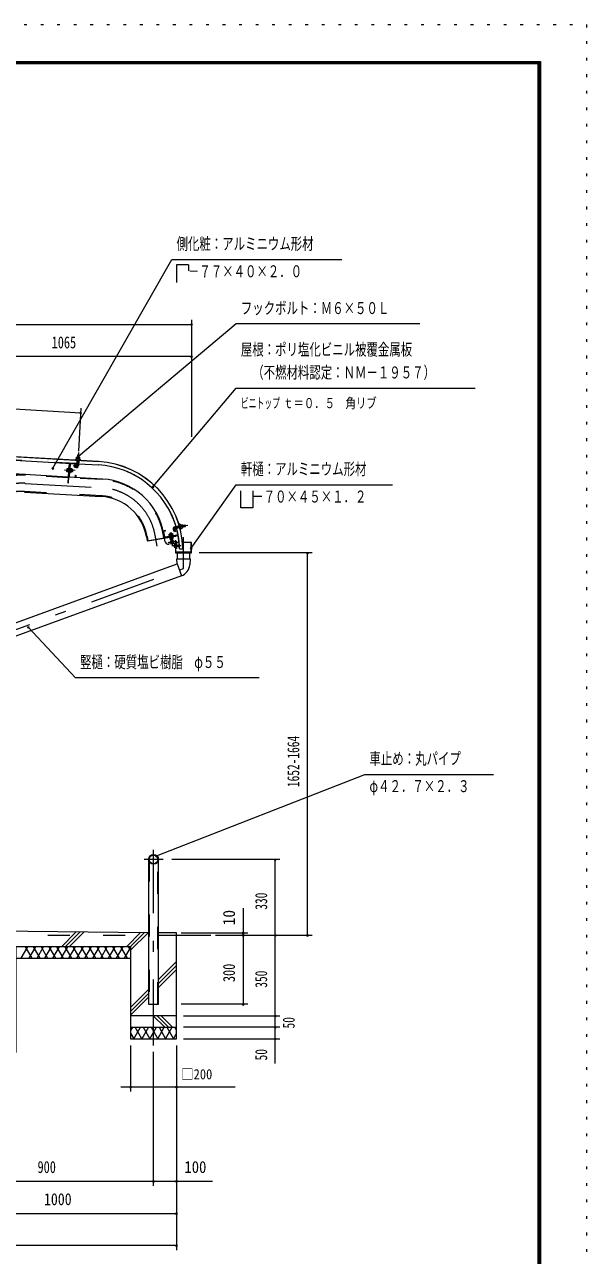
# Model space of a CAD drawing. Units: millimetres, scale not verified. Extents: x -23449 to 23452, y -10500 to 10500.
# Drawn here: x 17336 to 23452, y -2887 to 10500 of the extents above; entities that cross this region are included whole.
import ezdxf
from ezdxf.enums import TextEntityAlignment as Align

# ---------------------------------------------------------------- set-up
doc = ezdxf.new("R2010")
doc.units = ezdxf.units.MM
doc.header["$LTSCALE"] = 60
for name, pattern in [('USER2', [10, 4, -6]), ('USER3', [24, 12, -5, 2, -5]), ('USER4', [3, 0.5, -2.5])]:
    doc.linetypes.add(name, pattern=pattern)
for name, color, linetype, lineweight in [('0-6_2-0BOLD', 7, 'Continuous', 18), ('0-7_2-1HIDDEN', 3, 'USER2', 18), ('0-8_2-2CENTER', 3, 'USER3', 18), ('0-9_2-4THIN', 4, 'Continuous', 18), ('0-A_2-5DIM', 3, 'Continuous', 18), ('0-B_2-6HATCH', 2, 'Continuous', 18), ('0-C_F-F', 5, 'Continuous', 18), ('0-D_F-E_J_ADD', 5, 'USER4', 18)]:
    doc.layers.add(name, color=color, linetype=linetype, lineweight=lineweight)
doc.styles.add('ＭＳ ゴシック', font='')
doc.styles.get('ＭＳ ゴシック').set_extended_font_data('MS Gothic')

msp = doc.modelspace()

# ---------------------------------------------------------------- linework, layer by layer
at = {"layer": '0-6_2-0BOLD'}
for p, q in [((18141.54, 5746.35), (14191.82, 5974.09)), ((15926.54, 5837.75), (17906.38, 5723.6)), ((17905.23, 5703.71), (17908.46, 5759.79)), ((17910.79, 5794.52), (17910.05, 5781.74)), ((17925.31, 5758.81), (17922.08, 5702.73)), ((17926.26, 5780.8), (17927, 5793.59)), ((17810.82, 5578.85), (15822.13, 5693.53)), ((17798.56, 5644.17), (17810.54, 5643.47)), ((17811.62, 5662.21), (17799.64, 5662.9)), ((17830.98, 5719.93), (17823.27, 5586.15)), ((17832.28, 5672.9), (17828.28, 5673.13)), ((17830.77, 5646.7), (17836.05, 5651.4)), ((17836.33, 5656.39), (17831.05, 5651.69)), ((17837.17, 5670.87), (17832.18, 5671.15)), ((17849.45, 5631.83), (17834.97, 5632.67)), ((17894.11, 5720.29), (17835.2, 5723.7)), ((17835.51, 5642.03), (17849.99, 5641.2)), ((17851.07, 5659.93), (17836.59, 5660.77)), ((17857.83, 5660.16), (17856.68, 5640.19)), ((17880.23, 5710.03), (17896.52, 5699.33)), ((17896.89, 5699.1), (17897.87, 5716.08)), ((17923.92, 5734.65), (17907.08, 5735.62)), ((17923.22, 5722.62), (18139.45, 5710.16)), ((18182.63, 5557.42), (17818.81, 5578.4)), ((17827.03, 5581.93), (17885.93, 5578.53)), ((17336.45, 5415.14), (18171.65, 5366.98)), ((18850.59, 4963.34), (18858.31, 4919.59)), ((18861.83, 4928.42), (18851.58, 4986.53)), ((18916.23, 4964.67), (18935.93, 4968.15)), ((18918.01, 4958.14), (18920.53, 4943.86)), ((18939.01, 4947.11), (18936.49, 4961.4)), ((18969.92, 4985.36), (18957.38, 5000.3)), ((18986.79, 5014.43), (18970.05, 5011.48)), ((19020.62, 5045.72), (18970.72, 5036.92)), ((18973.65, 5020.3), (19025.21, 5029.39)), ((18991.42, 5011.19), (19001.67, 4953.08)), ((19002.19, 5042.47), (19005.13, 5025.86)), ((19026.41, 5066.73), (19016.14, 5064.92)), ((19042.34, 5049.23), (19054.96, 5051.45)), ((19057.78, 5035.46), (19045.16, 5033.23)), ((18662.74, 4930.2), (18670.44, 4886.55)), ((18670.44, 4886.56), (18999.12, 4944.51)), ((18998.43, 4948.45), (18866.46, 4925.18)), ((18977.09, 4875.85), (18905.11, 4863.16)), ((18977.71, 4854.53), (18906.04, 4848.08)), ((18926.96, 4907.41), (18924.87, 4919.23)), ((18925.71, 4939.69), (18929.77, 4945.49)), ((18925.74, 4885.07), (18927.48, 4875.23)), ((18928.78, 4867.33), (18930.09, 4859.95)), ((18950.24, 4891.93), (18928.88, 4888.16)), ((18932.16, 4888.74), (18929.11, 4906.02)), ((18934.69, 4946.35), (18930.64, 4940.56)), ((18934.63, 4876.49), (18932.89, 4886.33)), ((18934.09, 4858.11), (18955.46, 4861.88)), ((18935.93, 4868.59), (18937.24, 4861.21)), ((18943.35, 4922.49), (18945.44, 4910.67)), ((18943.88, 4908.63), (18946.93, 4891.35)), ((18947.14, 4888.85), (18948.88, 4879)), ((18951.49, 4863.72), (18950.18, 4871.1)), ((18955.96, 4880.24), (18954.22, 4890.1)), ((18955.04, 4924.55), (18954.35, 4928.49)), ((18957.26, 4872.35), (18958.56, 4864.97)), ((18964.97, 4837.14), (18973.71, 4837.14)), ((18973.71, 4822.71), (18964.97, 4822.71)), ((18983.77, 4933.68), (18982.38, 4941.56)), ((19018.34, 4867.43), (18990.96, 4867.43)), ((18990.96, 4837.43), (19008.71, 4837.43)), ((19008.71, 4822.43), (18990.96, 4822.43)), ((18996.46, 4754.93), (18996.46, 4688.49)), ((19022.65, 4799.21), (19060.17, 4799.21)), ((19133.96, 4688.49), (19133.96, 4754.93)), ((18996.46, 4633.49), (19043.49, 4504.28)), ((19043.16, 4504.16), (16835.64, 3700.69)), ((18686.83, 1419.93), (18686.83, -155.07)), ((18686.83, 622.96), (16585.58, 643.98)), ((18990.2, 619.93), (18793.58, 621.89)), ((18990.2, 594.93), (19365.2, 594.93)), ((18490.2, 469.93), (18490.2, -530.07)), ((17240.21, 344.93), (18490.2, 344.93)), ((18990.21, -280.07), (18490.2, -280.07)), ((18490.2, -405.07), (18990.21, -405.07))]:
    msp.add_line(p, q, dxfattribs=at)
for points in [[(14191.68, 5971.72), (14191.89, 5975.33), (18141.61, 5747.59)], [(17888.88, 5762.17), (17889.35, 5770.25), (17945.51, 5767.01), (17945.04, 5758.93)], [(17945.51, 5767.01), (17935.28, 5780.28), (17901.03, 5782.26), (17889.35, 5770.25)], [(17901.94, 5782.2), (17902.68, 5794.99), (17904.93, 5796.11), (17933, 5794.49), (17935.11, 5793.12), (17934.37, 5780.34)], [(17927.39, 5794.82), (17928.6, 5815.88), (17911.76, 5816.85), (17910.54, 5795.79)], [(17911.76, 5816.85), (17914.72, 5819.49), (17925.96, 5818.85), (17928.6, 5815.88)], [(17810, 5634.1), (17798.02, 5634.8), (17796.45, 5637.91), (17798.27, 5669.36), (17800.18, 5672.27), (17812.17, 5671.57)], [(17826.01, 5703.19), (17818.02, 5703.65), (17807.22, 5516.46), (17815.21, 5516), (17826.98, 5720.16)], [(17816.3, 5673.82), (17812.31, 5674.06), (17809.86, 5631.62), (17813.86, 5631.39)], [(17832.28, 5672.9), (17829.83, 5630.47), (17825.83, 5630.7)], [(17829.93, 5632.22), (17834.92, 5631.94), (17837.17, 5670.87)], [(17849.45, 5631.83), (17851.36, 5634.74), (17853.17, 5666.19), (17851.61, 5669.3), (17837.13, 5670.13)], [(17851.69, 5640.48), (17856.68, 5640.19), (17860.64, 5643.72), (17861.36, 5656.2), (17857.83, 5660.16), (17852.84, 5660.45)], [(17880.23, 5710.03), (17870.97, 5695.92), (17887.26, 5685.22)], [(17901.86, 5715.85), (17900.88, 5698.88), (17896.89, 5699.11)], [(17890.16, 5582.29), (17891.13, 5599.27), (17895.13, 5599.04), (17894.14, 5582.06)], [(18854.83, 4991.16), (18871.57, 4994.11), (18870.87, 4998.05), (18854.13, 4995.1)], [(18911.29, 4942.23), (18908.77, 4956.51), (18911.44, 4958.75), (18942.46, 4964.22), (18945.73, 4963.03), (18948.25, 4948.74)], [(18936.8, 4963.22), (18935.93, 4968.15), (18931.59, 4971.19), (18919.28, 4969.02), (18916.23, 4964.67), (18917.1, 4959.75)], [(18970.06, 5011.48), (18969.36, 5015.42), (18986.1, 5018.37)], [(18969.92, 4985.36), (18982.85, 4996.21), (18970.32, 5011.14)], [(19031.42, 5010.5), (19036.18, 5011.33), (19026.41, 5066.73), (19040.77, 5058.13), (19046.73, 5024.33), (19036.18, 5011.33)], [(19046.57, 5025.24), (19059.19, 5027.46), (19060.04, 5029.82), (19055.16, 5057.52), (19053.54, 5059.45), (19040.94, 5057.22)], [(19056.14, 5051.98), (19082.32, 5056.6), (19085.26, 5039.98), (19059.07, 5035.36)], [(19085.26, 5039.98), (19087.54, 5043.23), (19085.59, 5054.32), (19082.32, 5056.6)], [(18983.77, 4933.68), (18677.98, 4879.76), (18676.59, 4887.64)], [(18905.11, 4863.16), (18903.72, 4871.04), (18975.7, 4883.73)], [(18910.4, 4932.93), (18909.71, 4936.87), (18951.57, 4944.25), (18952.26, 4940.31)], [(18949.84, 4943.95), (18948.97, 4948.87), (18910.57, 4942.1), (18911.44, 4937.17)], [(18955.04, 4924.55), (18913.19, 4917.17), (18912.49, 4921.11)], [(18915.63, 4917.61), (18917.72, 4905.78), (18920.99, 4904.59), (18952.01, 4910.06), (18954.68, 4912.3), (18952.59, 4924.12)], [(18973.71, 4844.36), (18964.97, 4844.36), (18963.71, 4842.18), (18963.71, 4817.68), (18964.97, 4815.49), (18973.71, 4815.49)], [(18977.71, 4814.3), (18973.71, 4814.3), (18973.71, 4845.55), (18977.71, 4845.55)], [(18982.95, 4867.43), (18977.71, 4867.43), (18977.71, 4754.93), (19152.71, 4754.93), (19152.71, 4867.43), (19056.02, 4867.43)], [(19142.46, 4760.18), (18987.96, 4760.18), (18982.95, 4765.18), (18982.95, 4870.93)], [(18990.96, 4870.93), (18990.96, 4801.18), (18982.95, 4801.18)], [(19147.46, 4867.43), (19147.46, 4765.18), (19142.46, 4760.18)], [(16788.61, 3829.9), (18996.46, 4633.49), (18992.71, 4688.49), (19137.72, 4688.49), (19133.31, 4624)], [(18686.83, -155.07), (18793.58, -155.07), (18793.58, 1419.93)], [(18490.2, -530.07), (18990.2, -530.07), (18990.2, 619.93)], [(18490.2, 469.93), (17240.21, 469.93), (17240.21, -680.07), (15740.21, -680.07), (15740.21, 469.93), (13990.21, 469.93)]]:
    msp.add_lwpolyline(points, dxfattribs=at)
msp.add_lwpolyline([(19008.71, 4837.42), (19008.71, 4822.43), (19011.21, 4824.93), (19011.21, 4834.93)], close=True, dxfattribs=at)
for radius in [53.38, 47.62]:
    msp.add_circle((18740.2, 1419.93), radius, dxfattribs=at)
for centre, radius, start, end in [((17906.4, 5788.83), 7.19, 52.31572, 112.31572), ((17917.41, 5768.49), 26.87, 69.11201, 104.28793), ((17930.71, 5787.43), 7.19, 61.08423, 121.08423), ((17803.73, 5639.17), 7.19, 135.97307, 176.69989), ((17823.47, 5652.12), 26.15, 155.67448, 197.7253), ((17805.35, 5667.27), 7.19, 176.69989, 217.42671), ((17834.97, 5719.7), 8, 86.69814, 176.69814), ((17834.97, 5719.7), 4, 86.69814, 176.69814), ((17826.16, 5651.97), 26.15, 335.67448, 17.7253), ((17844.28, 5636.83), 7.19, 356.69989, 37.42671), ((17845.9, 5664.93), 7.19, 315.97307, 356.69989), ((17899.61, 5704.03), 22.5, 236.69998, 356.69998), ((17893.88, 5716.31), 4, 356.69788, 86.69302), ((17893.88, 5716.31), 8, 356.69826, 86.70035), ((17899.61, 5704.03), 5.62, 236.69998, 356.69998), ((18085.49, 4774.21), 937.5, 16.43048, 86.69995), ((18085.49, 4774.21), 973.75, 1.46927, 86.70001), ((18085.49, 4774.21), 975, 1.46936, 86.69997), ((17305.96, 4886.4), 720.38, 86.69997, 171.72679), ((17827.26, 5585.92), 8, 176.69814, 266.68929), ((17827.26, 5585.92), 4, 176.69814, 266.68929), ((17886.16, 5582.53), 8, 266.69814, 356.69711), ((17886.16, 5582.53), 4, 266.69814, 356.69814), ((18141.16, 4838.24), 720.38, 10.00127, 86.69991), ((18141.16, 4838.24), 529.62, 9.9994, 86.69994), ((18855.52, 4987.22), 8, 100.00313, 190.00211), ((18855.52, 4987.22), 4, 100.00652, 190.00652), ((18914.34, 4951.96), 7.19, 59.27591, 100.00273), ((18931.49, 4935.73), 26.15, 78.97455, 121.02536), ((18942.06, 4956.85), 7.19, 100.00273, 140.72955), ((18974.62, 5014.76), 22.5, 100.00092, 220.00092), ((18974.62, 5014.76), 5.62, 100.00249, 220.00249), ((18987.49, 5010.49), 8, 65.60081, 100.00198), ((18987.49, 5010.49), 4, 10.01163, 100.00677), ((18085.49, 4774.21), 937.5, 1.52815, 15.39359), ((18997.73, 4952.39), 8, 280.00211, 10.00211), ((19048.41, 5054.42), 7.19, 335.6158, 35.6158), ((19031.14, 5039), 26.87, 352.41249, 27.58841), ((19052.64, 5030.43), 7.19, 344.38431, 44.38431), ((18865.77, 4929.12), 8, 190.01096, 280.00211), ((18085.49, 4774.21), 786.38, 7.7531, 10.07008), ((18865.77, 4929.12), 4, 190.01537, 280.00652), ((18901.83, 4885.36), 37.5, 187.75275, 276.44838), ((18921.39, 4911.96), 7.19, 280.00273, 320.72955), ((18929.55, 4884.34), 3.89, 30.89107, 169.09126), ((18931.96, 4933.07), 26.15, 258.97455, 301.02536), ((18933.42, 4861.94), 3.89, 210.90117, 349.10136), ((18941.62, 4878.51), 11.72, 61.86748, 138.12572), ((18942.76, 4871.54), 11.72, 241.87234, 318.13058), ((18949.11, 4916.85), 7.19, 239.27591, 280.00273), ((18950.91, 4888.16), 3.83, 30.37302, 169.63116), ((18954.79, 4865.66), 3.83, 210.37086, 349.62901), ((18984.98, 4829.93), 21.27, 160.16867, 199.82912), ((18969.5, 4840.75), 5.79, 180, 218.53143), ((18969.5, 4819.1), 5.79, 141.45377, 180), ((18977.96, 4870.93), 13, 0, 100.00261), ((18977.95, 4870.93), 5, 0, 99.99893), ((18997.73, 4952.39), 4, 280.00652, 10.00652), ((18996.13, 4633.37), 137.5, 289.99973, 356.09422)]:
    msp.add_arc(centre, radius, start, end, dxfattribs=at)
at = {"layer": '0-7_2-1HIDDEN'}
for p, q in [((17906.45, 5724.85), (15926.61, 5838.99)), ((17923.3, 5723.87), (18139.53, 5711.4)), ((17810.42, 5571.87), (17347.02, 5598.58)), ((18182.23, 5550.43), (17818.41, 5571.41)), ((18172.05, 5373.97), (17336.85, 5422.13)), ((18851.4, 4918.46), (18843.7, 4962.13)), ((18669.64, 4931.42), (18677.33, 4887.77)), ((18692.58, 1419.93), (18692.58, -155.07)), ((18787.83, -155.07), (18787.83, 1419.93)), ((13990.21, 594.93), (18990.21, 594.93))]:
    msp.add_line(p, q, dxfattribs=at)
for centre, radius, start, end in [((18085.49, 4774.21), 938.75, 16.43048, 86.69995), ((17305.96, 4886.4), 713.38, 86.69991, 177.85577), ((18141.16, 4838.24), 713.38, 10.00121, 86.69992), ((17305.96, 4886.4), 536.62, 86.69994, 180), ((18141.16, 4838.24), 536.62, 10.00015, 86.69998), ((18085.49, 4774.21), 938.75, 1.52612, 15.39359)]:
    msp.add_arc(centre, radius, start, end, dxfattribs=at)
at = {"layer": '0-8_2-2CENTER'}
for p, q in [((17921.96, 5847.26), (17913.65, 5703.22)), ((17885.96, 5648.52), (17772.4, 5655.07)), ((17867.35, 5708.4), (17891.89, 5692.28)), ((17341.94, 5510.36), (18177.14, 5462.2)), ((18948.1, 4841.51), (18925.57, 4969.3)), ((18982.73, 4983.22), (18963.85, 5005.72)), ((18972.18, 5028.61), (19114.27, 5053.66)), ((18778.05, 4825.51), (18756.67, 4946.76)), ((19036.21, 4829.93), (18938.71, 4829.93)), ((18740.2, -604.92), (18740.2, 1523.31)), ((18843.58, 1419.93), (18636.83, 1419.93))]:
    msp.add_line(p, q, dxfattribs=at)
msp.add_lwpolyline([(16715.21, 3730.02), (19065.21, 4585.36), (19065.21, 4925.94)], dxfattribs=at)
for centre, radius, start, end in [((17899.61, 5704.03), 14.06, 236.69998, 356.69759), ((17305.96, 4886.4), 625, 86.69997, 179.99998), ((18141.16, 4838.24), 625, 9.9994, 86.69997), ((18974.62, 5014.76), 14.06, 100.00238, 219.99998)]:
    msp.add_arc(centre, radius, start, end, dxfattribs=at)
at = {"layer": '0-9_2-4THIN'}
for p, q in [((17909.99, 5759.7), (17908.59, 5735.53)), ((17913.37, 5818.28), (17912.06, 5795.71)), ((17922.4, 5734.74), (17923.79, 5758.9)), ((17925.87, 5794.91), (17927.17, 5817.49)), ((17851.84, 5642.98), (17859.32, 5642.55)), ((17860.19, 5657.52), (17852.7, 5657.95)), ((18918.26, 4967.57), (18919.56, 4960.19)), ((18934.33, 4962.79), (18933.03, 4970.18)), ((19021.05, 5044.25), (19002.46, 5040.97)), ((19004.86, 5027.35), (19024.8, 5030.87)), ((19084.09, 5055.36), (19056.4, 5050.48)), ((19058.8, 5036.86), (19086.49, 5041.75)), ((18930.34, 4906.24), (18933.39, 4888.96)), ((18945.7, 4891.13), (18942.66, 4908.41)), ((18990.96, 4835.43), (19010.71, 4835.43)), ((19010.71, 4824.43), (18990.96, 4824.43))]:
    msp.add_line(p, q, dxfattribs=at)
at = {"layer": '0-A_2-5DIM'}
for p, q in [((19118.99, 7886.37), (19118.99, 7821.98)), ((14090.21, 7239.93), (19152.71, 7239.93)), ((19162.71, 7239.93), (19142.71, 7239.93)), ((19152.71, 7289.93), (19152.71, 6014.93)), ((19152.71, 6889.93), (14090.21, 6889.93)), ((19162.71, 6889.93), (19142.71, 6889.93)), ((14128.12, 6497.91), (17946.78, 6277.73)), ((18734.49, 5475.88), (19640.21, 6544.93)), ((19640.21, 6544.93), (22240.21, 6544.93)), ((17949.65, 6327.64), (17922.77, 5861.35)), ((17956.78, 6277.73), (17936.78, 6277.73)), ((17933.07, 5803.33), (17913.07, 5803.33)), ((17654.35, 5673.73), (17634.35, 5673.73)), ((18744.49, 5475.88), (18724.49, 5475.88)), ((19159.76, 4805.68), (19139.76, 4805.68)), ((20465.19, 4754.93), (19236.61, 4754.93)), ((20425.2, 4754.93), (20405.2, 4754.93)), ((20415.2, 594.93), (20415.2, 4754.93)), ((17386.75, 3947.72), (17366.75, 3947.72)), ((18782.1, 1458.77), (18762.1, 1458.77)), ((20115.2, 1419.93), (18937.76, 1419.93)), ((20075.2, 1419.93), (20055.2, 1419.93)), ((20065.2, -800.07), (20065.2, 1419.93)), ((19715.2, 889.93), (19715.2, -155.07)), ((19040.2, 619.93), (19765.2, 619.93)), ((19415.2, 594.93), (20465.2, 594.93)), ((19725.2, 619.93), (19705.2, 619.93)), ((19725.2, 594.93), (19705.2, 594.93)), ((20075.2, 594.93), (20055.2, 594.93)), ((20425.2, 594.93), (20405.2, 594.93)), ((19765.2, -155.07), (19040.2, -155.07)), ((19725.2, -155.07), (19705.2, -155.07)), ((19065.21, -280.07), (20115.2, -280.07)), ((20075.2, -280.07), (20055.2, -280.07)), ((20115.2, -405.07), (19065.21, -405.07)), ((19065.21, -530.07), (20115.2, -530.07)), ((20075.2, -405.07), (20055.2, -405.07)), ((20075.2, -530.07), (20055.2, -530.07)), ((18490.2, -605.07), (18490.2, -1105.07)), ((18990.2, -605.07), (18990.2, -2830.07)), ((18740.2, -2130.07), (18740.2, -673.63)), ((18383.31, -1055.07), (19627.7, -1055.07)), ((18500.2, -1055.07), (18480.2, -1055.07)), ((19000.2, -1055.07), (18980.2, -1055.07)), ((16490.21, -2080.07), (19382.7, -2080.07)), ((18750.2, -2080.07), (18730.2, -2080.07)), ((19000.2, -2080.07), (18980.2, -2080.07)), ((13990.21, -2430.07), (18990.2, -2430.07)), ((19000.2, -2430.07), (18980.2, -2430.07)), ((18990.2, -2780.07), (13990.21, -2780.07)), ((19000.2, -2780.07), (18980.2, -2780.07))]:
    msp.add_line(p, q, dxfattribs=at)
for points in [[(17644.35, 5673.73), (18940.21, 7944.93), (20790.21, 7944.93)], [(19118.99, 7886.37), (18990.21, 7886.37), (18990.21, 7694.93)], [(21640.21, 7244.93), (19640.21, 7244.93), (17923.07, 5803.33)], [(19149.76, 4805.68), (19640.21, 5494.93), (21340.21, 5494.93)], [(19821.85, 5428.88), (19821.85, 5244.93), (19690.21, 5244.93), (19690.21, 5428.88)], [(19890.21, 3394.93), (17890.21, 3394.93), (17376.75, 3947.72)], [(18772.1, 1458.77), (21040.21, 2344.93), (22440.21, 2344.93)]]:
    msp.add_lwpolyline(points, dxfattribs=at)
for centre in [(19152.71, 7239.93), (19152.71, 6889.93), (17946.78, 6277.73), (17923.07, 5803.33), (17644.35, 5673.73), (18734.49, 5475.88), (19149.76, 4805.68), (20415.2, 4754.93), (17376.75, 3947.72), (18772.1, 1458.77), (20065.2, 1419.93), (19715.2, 619.93), (19715.2, 594.93), (20065.2, 594.93), (20415.2, 594.93), (19715.2, -155.07), (20065.2, -280.07), (20065.2, -405.07), (20065.2, -530.07), (18490.2, -1055.07), (18990.2, -1055.07), (18740.2, -2080.07), (18990.2, -2080.07), (18990.2, -2430.07), (18990.2, -2780.07)]:
    msp.add_arc(centre, 10, 180, 0, dxfattribs=at)
at = {"layer": '0-B_2-6HATCH'}
for p, q in [((17737, 469.93), (17897.92, 630.85)), ((17939.93, 630.43), (17779.42, 469.93)), ((17981.93, 630.01), (17821.85, 469.93)), ((18444.1, 469.93), (18598.02, 623.85)), ((18486.53, 469.93), (18640.03, 623.43)), ((18682.03, 623.01), (18490.2, 431.18)), ((17298.5, 344.93), (17370.67, 469.93)), ((17341.8, 469.93), (17413.97, 344.93)), ((17385.1, 344.93), (17457.27, 469.93)), ((17428.4, 469.93), (17500.57, 344.93)), ((17471.7, 344.93), (17543.87, 469.93)), ((17515.01, 469.93), (17587.17, 344.93)), ((17558.31, 344.93), (17630.47, 469.93)), ((17601.61, 469.93), (17673.78, 344.93)), ((17644.91, 344.93), (17717.08, 469.93)), ((17760.38, 344.93), (17688.21, 469.93)), ((17803.68, 469.93), (17731.51, 344.93)), ((17774.81, 469.93), (17846.98, 344.93)), ((17818.11, 344.93), (17890.28, 469.93)), ((17861.42, 469.93), (17933.58, 344.93)), ((17904.71, 344.93), (17976.88, 469.93)), ((17948.02, 469.93), (18020.19, 344.93)), ((17991.32, 344.93), (18063.49, 469.93)), ((18034.62, 469.93), (18106.79, 344.93)), ((18077.92, 344.93), (18150.09, 469.93)), ((18121.22, 469.93), (18193.39, 344.93)), ((18164.52, 344.93), (18236.69, 469.93)), ((18207.83, 469.93), (18280, 344.93)), ((18251.13, 344.93), (18323.29, 469.93)), ((18294.43, 469.93), (18366.6, 344.93)), ((18337.73, 344.93), (18409.9, 469.93)), ((18381.03, 469.93), (18453.2, 344.93)), ((18424.33, 344.93), (18490.2, 459.03)), ((18490.2, 430.83), (18467.63, 469.93)), ((18793.58, 112.3), (18990.2, 308.92)), ((18990.2, 266.5), (18793.58, 69.87)), ((18793.58, 27.45), (18990.2, 224.07)), ((18686.83, 5.55), (18490.2, -191.08)), ((18490.2, -233.5), (18686.83, -36.88)), ((18686.83, -79.3), (18490.2, -275.93)), ((18861.99, -405.07), (18736.99, -280.07)), ((18779.42, -280.07), (18904.42, -405.07)), ((18946.85, -405.07), (18821.85, -280.07)), ((18510.93, -405.07), (18490.2, -440.97)), ((18990.2, -435.19), (18972.81, -405.07))]:
    msp.add_line(p, q, dxfattribs=at)
for points in [[(18490.2, -469.16), (18525.37, -530.07), (18597.54, -405.07)], [(18684.14, -405.07), (18611.97, -530.07), (18539.8, -405.07)], [(18626.41, -405.07), (18698.57, -530.07), (18770.74, -405.07)], [(18713.01, -405.07), (18785.18, -530.07), (18857.35, -405.07)], [(18799.61, -405.07), (18871.78, -530.07), (18943.95, -405.07)], [(18886.21, -405.07), (18958.38, -530.07), (18990.2, -474.95)]]:
    msp.add_lwpolyline(points, dxfattribs=at)
at = {"layer": '0-C_F-F'}
for points in [[(22951.62, -10000), (-5748.38, -10000), (-5748.38, 10100), (22951.62, 10100)], [(22949.12, -9997.5), (-5745.88, -9997.5), (-5745.88, 10097.5), (22949.12, 10097.5)], [(22946.62, -9995), (22946.62, 10095), (-5743.38, 10095), (-5743.38, -9995)], [(22944.12, -9992.5), (-5740.88, -9992.5), (-5740.88, 10092.5), (22944.12, 10092.5)], [(22941.62, -9990), (22941.62, 10090), (-5738.38, 10090), (-5738.38, -9990)], [(22939.12, -9987.5), (-5735.88, -9987.5), (-5735.88, 10087.5), (22939.12, 10087.5)], [(22936.62, -9985), (22936.62, 10085), (-5733.38, 10085), (-5733.38, -9985)], [(22934.12, -9982.5), (-5730.88, -9982.5), (-5730.88, 10082.5), (22934.12, 10082.5)], [(22931.62, -9980), (-5728.38, -9980), (-5728.38, 10080), (22931.62, 10080)], [(22929.12, -9977.5), (-5725.88, -9977.5), (-5725.88, 10077.5), (22929.12, 10077.5)], [(22926.62, -9975), (22926.62, 10075), (-5723.38, 10075), (-5723.38, -9975)]]:
    msp.add_lwpolyline(points, close=True, dxfattribs=at)
at = {"layer": '0-D_F-E_J_ADD'}
msp.add_lwpolyline([(23451.62, -10500), (-6248.38, -10500), (-6248.38, 10500), (23451.62, 10500)], close=True, dxfattribs=at)

# ---------------------------------------------------------------- texts
at = {"layer": '0-A_2-5DIM', "color": 7, "style": 'ＭＳ ゴシック'}
for s, height, width, p in [('側化粧：アルミニウム形材', 130.2, 0.7, (18990.21, 8012.7)), ('\u3000－７７×４０×２．０', 130.2, 0.7, (18990.21, 7712.69)), ('フックボルト：Ｍ６×５０Ｌ', 130.2, 0.7, (19690.21, 7312.69)), ('1065', 130.2, 0.75, (17631.39, 6939.93)), ('屋根：ポリ塩化ビニル被覆金属板', 130.2, 0.7, (19690.21, 6862.7)), ('\u3000（不燃材料認定：ＮＭ－１９５７）', 130.2, 0.7, (19690.21, 6612.7)), ('ビニトップ ', 110.7, 0.55, (19690.21, 6294.93)), ('ｔ＝０．５\u3000角リブ', 110.7, 0.75, (20149.49, 6294.93)), ('軒樋：アルミニウム形材', 130.2, 0.7, (19690.21, 5562.7)), ('\u3000－７０×４５×１．２', 130.2, 0.7, (19690.21, 5262.7)), ('竪樋：硬質塩ビ樹脂\u3000φ５５', 130.2, 0.7, (17940.21, 3462.7)), ('車止め：丸パイプ', 130.2, 0.7, (21090.21, 2412.7)), ('φ４２．７×２．３', 130.2, 0.7, (21090.21, 2112.7)), ('□200', 110.7, 0.9, (19040.2, -1005.07)), ('900', 130.2, 0.75, (17477.58, -2030.07)), ('100', 130.2, 0.9, (19075.87, -2030.07)), ('1000', 130.2, 0.85, (17547.4, -2380.07))]:
    msp.add_text(s, height=height, dxfattribs=dict(at, width=width)).set_placement(p, align=Align.BOTTOM_LEFT)
for s, width, p in [('1652-1664', 0.7, (20365.2, 2206.23)), ('330', 0.7, (20015.2, 872.6)), ('10', 0.95, (19665.2, 701.98)), ('300', 0.75, (19665.2, 85.83)), ('350', 0.7, (20015.2, 24.16)), ('50', 0.7, (20315.2, -419.29)), ('50', 0.7, (20015.2, -766.79))]:
    msp.add_text(s, height=130.2, rotation=90, dxfattribs=dict(at, width=width)).set_placement(p, align=Align.BOTTOM_LEFT)

doc.saveas('drawing.dxf')
